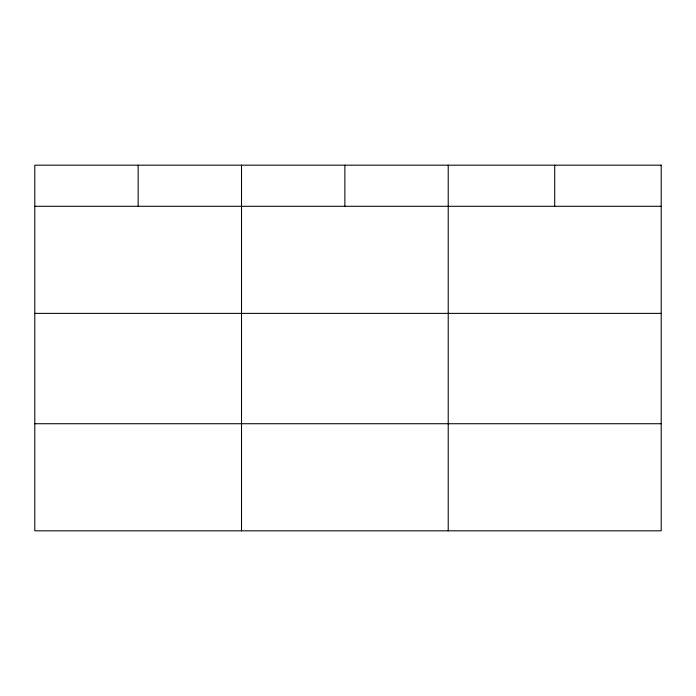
<?xml version="1.0" encoding="UTF-8"?>
<svg xmlns="http://www.w3.org/2000/svg" width="696" height="696" viewBox="0 0 696 696"><rect width="100%" height="100%" fill="white"/><g stroke="black" fill="none" stroke-linecap="round" stroke-linejoin="round"><path stroke-width="1.04" d="M34.8 206.294L661.2 206.294M34.8 313.383L661.2 313.383M34.8 423.725L661.2 423.725M554.712 165.178L554.712 206.294M448.224 165.178L448.224 530.822M344.868 165.178L344.868 206.294M241.512 165.178L241.512 530.822M138.156 165.178L138.156 206.294M661.2 165.178L34.8 165.178L34.8 530.822L661.2 530.822L661.2 165.178"/></g></svg>
